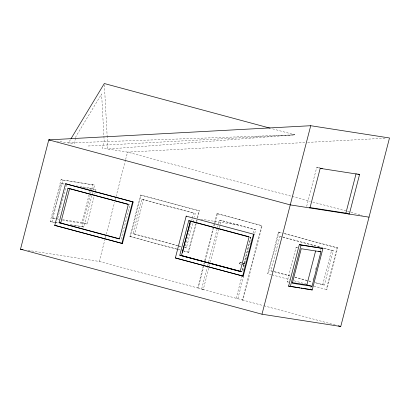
<?xml version="1.0" encoding="UTF-8"?>
<svg xmlns="http://www.w3.org/2000/svg" width="410" height="410" viewBox="0 0 410 410"><rect width="100%" height="100%" fill="white"/><g stroke="black" fill="none" stroke-linecap="round" stroke-linejoin="round"><path stroke-width="0.31" stroke-dasharray="2.05 1.54" d="M54.422 222.44L50.194 221.59L61.044 179.652L94.613 185.069L93.337 190.004M55.191 218.827L52.311 218.048L61.233 183.547L64.375 184.034M51.921 222.051L62.771 180.113L94.613 185.069M75.507 138.252L74.072 143.802L57.39 141.209M75.665 137.637L75.983 136.402L101.624 93.91L104.155 140.789L102.244 148.189L127.541 152.125L310.349 201.351M66.415 184.941L57.492 219.447L58.748 219.642M62.366 219.616L81.846 222.645L89.021 194.919M89.657 192.454L89.974 191.224M90.133 190.609L90.774 188.144L95.955 189.538L94.361 195.698M70.177 224.695L82.041 226.546L90.492 193.858M90.656 193.238L91.45 190.158M91.609 189.538L92.885 184.602M71.278 225.064L83.768 227.007L92.219 194.32M92.383 193.704L92.701 192.469M62.52 220.226L87.033 224.039L94.203 196.318M28.059 250.366L99.266 261.447L105.175 238.594M105.339 237.974L106.134 234.889M106.298 234.269L114.6 202.15M115.241 199.68L115.881 197.21M116.04 196.595L125.465 160.151M125.624 159.536L127.541 152.125L305.163 142.531M121.109 239.245L130.031 204.744L128.904 204.564M176.531 249.065L129.852 236.493L140.574 195.037L199.485 210.837L197.246 219.499M129.852 236.493L130.416 236.58L141.137 195.124M180.969 246.666L132.932 233.731L141.855 199.229L195.278 213.42L194.325 217.121M132.932 233.731L134.623 233.997L143.546 199.491M191.039 223.019L184.664 247.66L186.355 247.927L192.89 222.666M191.675 220.554L192.157 218.704M192.316 218.089L193.587 213.159L195.278 213.42M193.048 222.046L193.684 219.586M183.285 250.884L188.2 252.206L195.56 223.742M196.2 221.267L196.523 220.032M197.164 217.556L198.922 210.75L199.485 210.837M188.2 252.206L188.764 252.293L197.087 220.119M99.266 261.447L197.63 287.933L203.56 264.998M203.719 264.378L204.042 263.138M204.682 260.657L214.297 223.47M214.461 222.85L216.864 213.554L262.19 225.695L242.956 300.074L242.392 299.987L261.626 225.608L262.19 225.695M197.63 287.933L198.194 288.02L205.082 261.37M205.246 260.75L217.428 213.641M242.956 300.074L201.607 289.132L207.506 266.336M207.665 265.716L208.459 262.636M208.618 262.021L217.382 228.134M217.541 227.519L218.34 224.439M218.499 223.819L219.458 220.124L221.144 220.385L255.691 229.692L254.579 234.002M201.607 289.132L203.298 289.393L209.197 266.597M209.356 265.982L209.674 264.747M210.309 262.282L219.073 228.396M219.232 227.781L221.144 220.385M243.15 263.22L244.965 263.707L244.585 265.162L239.302 263.789L239.676 262.333L242.546 263.056M240.127 262.405L239.753 263.856L239.302 263.789M242.756 264.716L243.13 263.266M250.771 237.252L241.849 271.758L240.614 271.425M240.157 271.497L241.961 271.774L250.884 237.272L249.541 236.924M236.155 298.434L242.054 275.638M243.325 270.708L244.442 266.397M245.4 262.697L246.989 256.537M247.947 252.842L249.065 248.527M250.018 244.832L251.612 238.671M253.047 233.126L254 229.426L255.691 229.692M237.846 298.695L243.581 276.514M271.41 274.751L267.709 273.752L278.498 232.039L282.147 232.957M279.061 232.127L268.273 273.839L267.709 273.752M290.039 276.038L270.948 270.897L279.871 236.391L281.562 236.657M288.297 282.157L287.143 281.844L296.066 247.343L297.911 247.63M306.654 206.409L316.73 167.439L320.107 167.962M310.79 288.276L311.113 287.036M313.035 279.599L313.676 277.124M315.597 269.688L316.243 267.207M320.569 250.479L320.886 249.239M322.68 284.827L331.603 250.325L333.294 250.587L324.371 285.088L315.29 282.838M337.655 247.906L337.092 247.819L326.304 289.532L326.867 289.619L337.655 247.906L282.762 233.126M70.438 139.661L68.465 142.931L294.831 134.834L271.943 128.668M88.155 145.996L294.831 134.834L107.85 149.061L107.164 136.335M307.715 142.393L385.666 138.18M76.316 185.894L90.774 188.144M82.128 187.385L95.955 189.538M239.245 219.581L239.809 219.668M200.695 219.171L238.42 225.039M249.644 237.077L250.884 237.272M52.311 218.048L59.224 219.124M50.194 221.59L54.566 222.266M55.191 222.363L58.312 222.85M55.048 222.538L58.169 223.025M244.965 263.707L243.273 263.445L242.894 264.896L244.585 265.162M270.948 270.897L272.635 271.159M287.143 281.844L288.373 282.034M318.847 167.767L319.995 168.079M316.73 167.439L319.036 168.059M312.82 202.017L362.23 215.322M216.864 213.554L261.626 225.608M278.498 232.039L281.583 232.87M284.048 233.536L337.092 247.819M140.574 195.037L198.922 210.75M282.792 236.985L333.294 250.587M141.855 199.229L193.587 213.159M219.458 220.124L254 229.426M279.871 236.391L282.331 237.057M282.951 237.221L319.287 247.004M323.598 248.168L331.603 250.325M61.044 179.652L62.771 180.113M61.233 183.547L64.688 184.474M296.066 247.343L297.793 247.804M134.623 233.997L177.735 245.605M178.35 245.769L180.815 246.436M184.51 247.43L186.355 247.927M274.485 271.656L289.88 275.802M294.81 277.129L312.051 281.772M315.131 282.603L324.371 285.088M239.676 262.333L241.403 262.8M294.964 277.365L312.21 282.008M81.846 222.645L87.033 224.039M130.416 236.58L180.164 249.977M183.234 250.807L188.764 252.293M177.146 249.229L180.215 250.054M271.973 274.838L289.86 279.656M294.18 280.814L305.896 283.971M313.916 286.129L326.867 289.619M82.041 226.546L83.768 227.007M240.726 271.446L241.961 271.774M198.194 288.02L203.298 289.393M242.392 299.987L263.292 305.614M263.907 305.778L335.221 324.981M104.381 84.803L107.128 135.7"/><path stroke-width="0.61" d="M20.5 249.188L48.775 139.866L310.734 125.716L389.5 137.975L340.751 326.473L261.985 314.214L20.5 249.188L23.021 249.582M54.766 225.356L65.518 183.777L66.082 183.864L133.183 201.935L122.431 243.514L54.766 225.356L122.431 243.514M67.968 188.221L128.34 204.477L119.418 238.984L59.045 222.727L67.968 188.221L128.181 204.241M59.045 222.727L60.736 222.989L69.659 188.487M121.867 243.427L132.62 201.848L133.183 201.935M186.181 216.142L254.067 234.361L243.253 276.176L175.362 257.957L186.181 216.142L186.74 216.229M188.708 220.734L249.08 236.99L240.157 271.497L179.785 255.24L188.708 220.734L190.399 220.995L181.476 255.502L240.614 271.425M182.388 252.437L190.512 221.016M242.689 276.084L253.503 234.274L254.067 234.361M261.985 314.214L310.734 125.716M288.604 286.113L299.341 244.596L322.936 248.465L312.2 289.978L288.604 286.113L299.848 287.861M309.95 207.957L320.184 168.366L359.57 174.496L349.33 214.087L345.876 213.154L309.617 207.511M290.331 286.575L301.068 245.062L322.936 248.465M292.069 282.608L306.834 284.909L315.597 251.022M320.943 251.801L301.247 248.737L292.325 283.238L312.02 286.303L320.943 251.801L318.637 251.181M345.876 213.154L356.116 173.568M71.094 138.57L104.309 83.527L270.087 128.171M50.005 140.056L48.775 139.866L290.254 204.892L369.026 217.151M179.785 255.24L240.111 271.276M175.362 257.957L243.253 276.176M301.099 288.056L302.349 288.25M303.6 288.445L310.472 289.516M357.843 174.035L359.57 174.496M320.574 168.233L322.301 168.7M299.341 244.596L301.068 245.062M65.518 183.777L132.62 201.848M191.019 221.164L248.921 236.754M306.834 284.909L312.02 286.303M311.046 289.67L312.2 289.978M60.736 222.989L119.259 238.748M338.291 325.806L340.751 326.473"/></g></svg>
